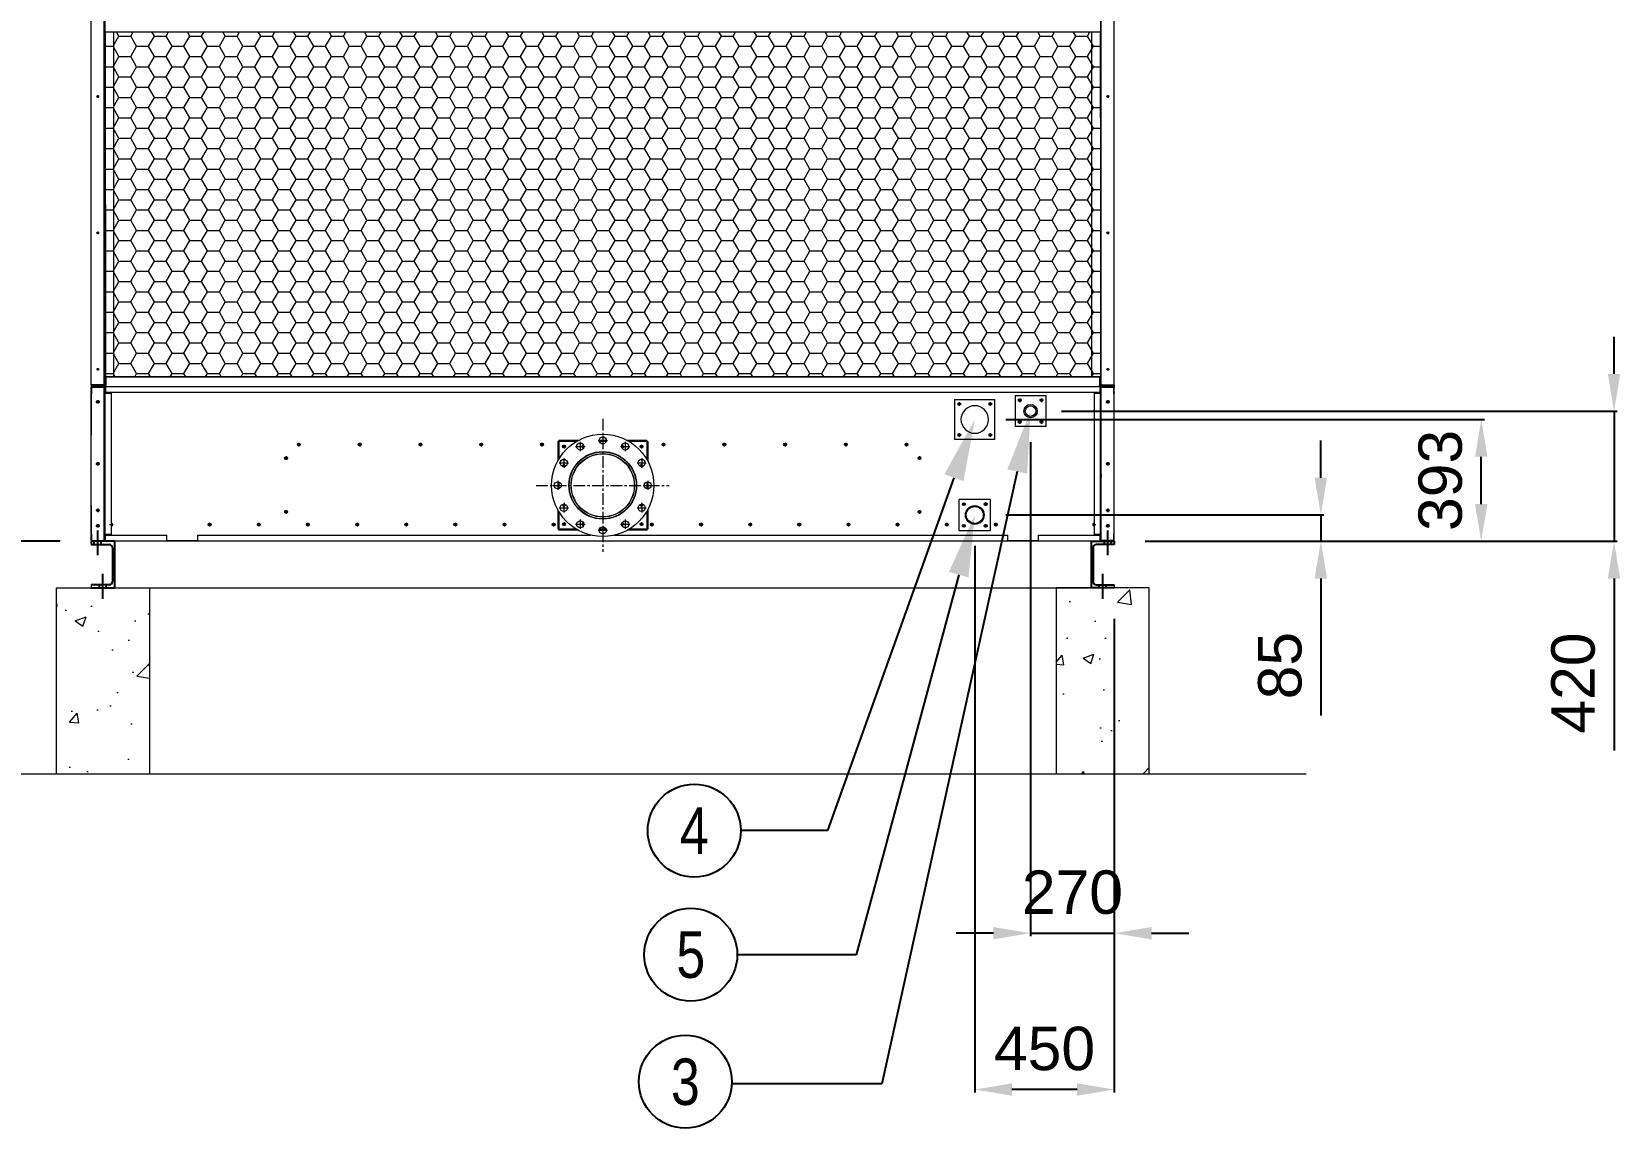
# Model space of a CAD drawing. Header units: millimetres. Extents: x 18793 to 48201, y 11745 to 32540.
# Drawn here: x 21588 to 26712, y 17434 to 20972 of the extents above; entities that cross this region are included whole.
import ezdxf
from ezdxf import colors
from ezdxf.entities.mleader import LeaderData, LeaderLine
from ezdxf.enums import TextEntityAlignment as Align
from ezdxf.math import Vec2, Vec3

# ---------------------------------------------------------------- set-up
doc = ezdxf.new("R2010")
doc.units = ezdxf.units.MM
doc.linetypes.add('CENTER', pattern=[2, 1.25, -0.25, 0.25, -0.25])
doc.linetypes.add('CENTERX2', pattern=[4, 2.5, -0.5, 0.5, -0.5])
for name, color, linetype in [('center', 1, 'CENTER'), ('냉각탑_dim', 1, 'Continuous'), ('냉각탑_text', 3, 'Continuous'), ('냉각탑_기초', 23, 'Continuous')]:
    doc.layers.add(name, color=color, linetype=linetype)
doc.styles.get("Standard").update_dxf_attribs({"font": 'arial.ttf'})
doc.dimstyles.new('1.40', dxfattribs={"dimscale": 20, "dimtxt": 1.5, "dimasz": 1, "dimexe": 0.5, "dimexo": 0.5, "dimgap": 0.5, "dimtad": 1, "dimdec": 0, "dimzin": 0, "dimdsep": 46, "dimtxsty": 'Standard', "dimcen": 0, "dimclrd": 2, "dimclre": 2, "dimclrt": 3, "dimadec": 0, "dimazin": 0, "dimtfac": 1, "dimtdec": 0, "dimtmove": 0, "dimatfit": 0, "dimfxl": 1, "dimtolj": 1, "dimtzin": 0, "dimlwd": -1, "dimlwe": -1, "dimarcsym": 0})

# ---------------------------------------------------------------- blocks, each defined once
blk = doc.blocks.new('*D134')
at = {"color": 2, "transparency": 16777216}
for p, q in [((21680, 22527.8), (20890.9, 22527.8)), ((20900.9, 22407.8), (20900.9, 19447.8)), ((21680, 19327.8), (20890.9, 19327.8))]:
    blk.add_line(p, q, dxfattribs=at)
for points in [[(20880.9, 22407.8), (20920.9, 22407.8), (20900.9, 22527.8)], [(20880.9, 19447.8), (20920.9, 19447.8), (20900.9, 19327.8)]]:
    blk.add_solid(points, dxfattribs=at)
at = {"layer": 'Defpoints', "color": 0, "transparency": 16777216}
for p in [(21780, 22527.8), (20900.9, 19327.8), (21780, 19327.8)]:
    blk.add_point(p, dxfattribs=at)
at = {"color": 3, "lineweight": 5, "transparency": 16777216, "insert": (20769.4, 20927.8), "char_height": 140, "attachment_point": 5, "rotation": 90}
blk.add_mtext('\\A1;3200', dxfattribs=at)
blk = doc.blocks.new('*D126')
at = {"color": 2, "transparency": 16777216}
for p, q in [((24809.9, 19647.8), (24809.9, 18053.6)), ((25080, 19077.8), (25080, 18053.6)), ((24689.9, 18063.6), (24569.9, 18063.6)), ((24809.9, 18063.6), (25080, 18063.6)), ((25200, 18063.6), (25320, 18063.6))]:
    blk.add_line(p, q, dxfattribs=at)
for points in [[(24689.9, 18083.6), (24689.9, 18043.6), (24809.9, 18063.6)], [(25200, 18083.6), (25200, 18043.6), (25080, 18063.6)]]:
    blk.add_solid(points, dxfattribs=at)
at = {"layer": 'Defpoints', "color": 0, "transparency": 16777216}
for p in [(24809.9, 19747.8), (25080, 19177.8), (25080, 18063.6)]:
    blk.add_point(p, dxfattribs=at)
at = {"color": 3, "lineweight": 5, "transparency": 16777216, "insert": (24945, 18195.1), "char_height": 140, "attachment_point": 5}
blk.add_mtext('\\A1;270', dxfattribs=at)
blk = doc.blocks.new('*D135')
at = {"color": 2, "transparency": 16777216}
for p, q in [((25746.1, 19532.8), (25746.1, 19652.8)), ((24730, 19412.8), (25756.1, 19412.8)), ((25746.1, 19412.8), (25746.1, 19327.8)), ((25180, 19327.8), (25756.1, 19327.8)), ((25746.1, 19207.8), (25746.1, 18766))]:
    blk.add_line(p, q, dxfattribs=at)
for points in [[(25726.1, 19532.8), (25766.1, 19532.8), (25746.1, 19412.8)], [(25726.1, 19207.8), (25766.1, 19207.8), (25746.1, 19327.8)]]:
    blk.add_solid(points, dxfattribs=at)
at = {"layer": 'Defpoints', "color": 0, "transparency": 16777216}
for p in [(24630, 19412.8), (25080, 19327.8), (25746.1, 19327.8)]:
    blk.add_point(p, dxfattribs=at)
at = {"color": 3, "lineweight": 5, "transparency": 16777216, "insert": (25614.7, 18926.9), "char_height": 140, "attachment_point": 5, "rotation": 90}
blk.add_mtext('\\A1;85', dxfattribs=at)
blk = doc.blocks.new('*D127')
at = {"color": 2, "transparency": 16777216}
for p, q in [((24730, 19720.8), (26273.6, 19720.8)), ((26263.6, 19447.8), (26263.6, 19600.8)), ((25180, 19327.8), (26273.6, 19327.8))]:
    blk.add_line(p, q, dxfattribs=at)
for points in [[(26243.6, 19600.8), (26283.6, 19600.8), (26263.6, 19720.8)], [(26243.6, 19447.8), (26283.6, 19447.8), (26263.6, 19327.8)]]:
    blk.add_solid(points, dxfattribs=at)
at = {"layer": 'Defpoints', "color": 0, "transparency": 16777216}
for p in [(24630, 19720.8), (26263.6, 19720.8), (25080, 19327.8)]:
    blk.add_point(p, dxfattribs=at)
at = {"color": 3, "lineweight": 5, "transparency": 16777216, "insert": (26132.1, 19524.3), "char_height": 140, "attachment_point": 5, "rotation": 90}
blk.add_mtext('\\A1;393', dxfattribs=at)
blk = doc.blocks.new('*D136')
at = {"color": 2, "transparency": 16777216}
for p, q in [((26691.9, 19867.8), (26691.9, 19987.8)), ((24909.9, 19747.8), (26701.9, 19747.8)), ((26691.9, 19747.8), (26691.9, 19327.8)), ((25180, 19327.8), (26701.9, 19327.8)), ((26691.9, 19207.8), (26691.9, 18653.3))]:
    blk.add_line(p, q, dxfattribs=at)
for points in [[(26671.9, 19867.8), (26711.9, 19867.8), (26691.9, 19747.8)], [(26671.9, 19207.8), (26711.9, 19207.8), (26691.9, 19327.8)]]:
    blk.add_solid(points, dxfattribs=at)
at = {"layer": 'Defpoints', "color": 0, "transparency": 16777216}
for p in [(24809.9, 19747.8), (25080, 19327.8), (26691.9, 19327.8)]:
    blk.add_point(p, dxfattribs=at)
at = {"color": 3, "lineweight": 5, "transparency": 16777216, "insert": (26560.4, 18870.6), "char_height": 140, "attachment_point": 5, "rotation": 90}
blk.add_mtext('\\A1;420', dxfattribs=at)
blk = doc.blocks.new('*D137')
at = {"color": 2, "transparency": 16777216}
for p, q in [((24630, 19312.8), (24630, 17549.3)), ((25080, 19077.8), (25080, 17549.3)), ((24960, 17559.3), (24750, 17559.3))]:
    blk.add_line(p, q, dxfattribs=at)
for points in [[(24750, 17579.3), (24750, 17539.3), (24630, 17559.3)], [(24960, 17579.3), (24960, 17539.3), (25080, 17559.3)]]:
    blk.add_solid(points, dxfattribs=at)
at = {"layer": 'Defpoints', "color": 0, "transparency": 16777216}
for p in [(24630, 19412.8), (25080, 19177.8), (24630, 17559.3)]:
    blk.add_point(p, dxfattribs=at)
at = {"color": 3, "lineweight": 5, "transparency": 16777216, "insert": (24855, 17690.8), "char_height": 140, "attachment_point": 5}
blk.add_mtext('\\A1;450', dxfattribs=at)
blk = doc.blocks.new('3')
at = {"lineweight": 20}
h = blk.add_hatch(dxfattribs=at)
h.set_pattern_fill('HONEY', scale=12)
h.set_pattern_definition([(0, (-360292.654, -66579.468), (57.15, 32.9955677), [38.1, -76.2]), (120, (-360292.654, -66579.468), (-57.15, 32.995568), [38.1, -76.2]), (60, (-360292.654, -66579.468), (1e-07, 65.9911357), [-76.2, 38.1])])
h.paths.add_polyline_path([(25036.4, 19858), (25034.5, 20971.6), (21825.6, 20971.6), (21827.5, 19858)])
at = {"color": 7, "lineweight": 20, "ltscale": 0.280701}
for p, q in [((21823.6, 22157.2), (21823.6, 19707.8)), ((25036.4, 19590.5), (25036.4, 22157.2)), ((25038, 19590.3), (25038, 22157.3)), ((21780, 19832.3), (21780, 22133.3)), ((21822, 19832.6), (21822, 22133)), ((25080, 19832.3), (25080, 22133.3)), ((21852, 20971.6), (21852, 19858)), ((25008, 19858), (25008, 20971.6)), ((21797.1, 20762.8), (21804.9, 20762.8)), ((21801, 20766.7), (21801, 20758.9)), ((25055.1, 20762.8), (25062.9, 20762.8)), ((25059, 20766.7), (25059, 20758.9)), ((21797.1, 20322.8), (21804.9, 20322.8)), ((21801, 20326.7), (21801, 20318.9)), ((25055.1, 20322.8), (25062.9, 20322.8)), ((25059, 20326.7), (25059, 20318.9)), ((21780, 20001.6), (21780, 20001.6)), ((21780, 19995.3), (21780, 19995.3)), ((21797.1, 19882.8), (21804.9, 19882.8)), ((21801, 19886.7), (21801, 19878.9)), ((25055.1, 19882.8), (25062.9, 19882.8)), ((25059, 19886.7), (25059, 19878.9)), ((21782.8, 19832.3), (21780, 19832.3)), ((21780, 19832.3), (21780, 19824.4)), ((21820.4, 19831.4), (21781.6, 19831.4)), ((21781.6, 19829.8), (21781.6, 19831.4)), ((21820.4, 19829.8), (21781.6, 19829.8)), ((21819.2, 19832.3), (21782.8, 19832.3)), ((21819.2, 19832.6), (21822, 19832.6)), ((21819.2, 19832.6), (21819.2, 19831.4)), ((21820.4, 19829.8), (21820.4, 19831.4)), ((21822, 19832.6), (21822, 19824.5)), ((21824, 19831.3), (21824, 19857.8)), ((21824, 19857.8), (21826, 19857.8)), ((21826, 19831.3), (21826, 19857.8)), ((21827.5, 19858), (21827.5, 19831.6)), ((21827.5, 19858), (25032.5, 19858)), ((21827.5, 19827.8), (21827.5, 19831.6)), ((25032.5, 19858), (25032.5, 19831.6)), ((25032.5, 19827.8), (25032.5, 19831.6)), ((25034, 19857.8), (25034, 19831.3)), ((25036, 19857.8), (25034, 19857.8)), ((25036, 19857.8), (25036, 19831.3)), ((25040.8, 19832.6), (25038, 19832.6)), ((25039, 19826.8), (25039, 19830.5)), ((25039.6, 19831.4), (25078.4, 19831.4)), ((25039.6, 19829.8), (25039.6, 19831.4)), ((25039.6, 19829.8), (25078.4, 19829.8)), ((25040.8, 19832.6), (25040.8, 19831.4)), ((25040.8, 19832.3), (25077.2, 19832.3)), ((25077.2, 19832.3), (25080, 19832.3)), ((25078.4, 19829.8), (25078.4, 19831.4)), ((25080, 19832.3), (25080, 19824.5)), ((21780, 19807.8), (21780, 19824.4)), ((21780, 19807.8), (21782, 19807.8)), ((21780, 19807.8), (21780, 19800.9)), ((21780, 19349.8), (21780, 19805.8)), ((21780, 19805.8), (21783.4, 19805.8)), ((21780, 19800.9), (21780, 19720.8)), ((21818.6, 19824.9), (21782, 19824.9)), ((21782, 19805.8), (21782, 19824.9)), ((21782.1, 19824.9), (21818.6, 19824.9)), ((21783.4, 19827.8), (21818.6, 19827.8)), ((21821, 19825.8), (21783.4, 19825.8)), ((21795.2, 19777.8), (21806.9, 19777.8)), ((21801, 19783.7), (21801, 19772)), ((21818.6, 19824.9), (21818.6, 19825.8)), ((21821.3, 19826.5), (21820.5, 19825.8)), ((21822, 19331.2), (21822, 19824.4)), ((21824, 19805.8), (21824, 19825.8)), ((21824, 19825.8), (21826, 19825.8)), ((21824, 19805.8), (21827.4, 19805.8)), ((21824, 19805.8), (21824, 19349.8)), ((21826, 19827.8), (25034, 19827.8)), ((21826, 19827.8), (21826, 19805.8)), ((25034, 19807.8), (21826, 19807.8)), ((21827.4, 19805.8), (21844, 19805.8)), ((21844, 19805.8), (21844, 19349.8)), ((24565, 19785.8), (24695, 19785.8)), ((24565, 19785.8), (24565, 19655.8)), ((24695, 19655.8), (24695, 19785.8)), ((24759.9, 19797.8), (24859.9, 19797.8)), ((24759.9, 19797.8), (24759.9, 19697.8)), ((24780.7, 19782.8), (24769, 19782.8)), ((24774.9, 19788.7), (24774.9, 19777)), ((24850.7, 19782.8), (24839, 19782.8)), ((24844.9, 19788.7), (24844.9, 19777)), ((24859.9, 19697.8), (24859.9, 19797.8)), ((25016, 19349.8), (25016, 19805.8)), ((25016, 19805.8), (25032.6, 19805.8)), ((25032.6, 19805.8), (25036, 19805.8)), ((25034, 19807.8), (25034, 19827.8)), ((25034, 19825.8), (25036, 19825.8)), ((25034, 19805.8), (25034, 19807.8)), ((25036, 19825.8), (25036, 19805.8)), ((25036, 19349.8), (25036, 19805.8)), ((25038, 19331.2), (25038, 19824.4)), ((25038.7, 19826.5), (25039.6, 19825.8)), ((25039, 19825.8), (25041.4, 19825.8)), ((25076.6, 19827.8), (25041.4, 19827.8)), ((25041.4, 19825.8), (25076.6, 19825.8)), ((25041.4, 19824.9), (25041.4, 19825.8)), ((25041.4, 19824.9), (25078, 19824.9)), ((25077.9, 19824.9), (25041.4, 19824.9)), ((25053.2, 19777.8), (25064.9, 19777.8)), ((25059, 19783.7), (25059, 19772)), ((25076.6, 19805.8), (25080, 19805.8)), ((25078, 19805.8), (25078, 19824.9)), ((25080, 19807.8), (25078, 19807.8)), ((25080, 19807.8), (25080, 19824.4)), ((25080, 19807.8), (25080, 19805.8)), ((25080, 19349.8), (25080, 19805.8)), ((24585.9, 19770.8), (24574.2, 19770.8)), ((24580, 19776.7), (24580, 19765)), ((24685.9, 19770.8), (24674.2, 19770.8)), ((24680, 19776.7), (24680, 19765)), ((24792.9, 19747.9), (24792.9, 19747.8)), ((24792.9, 19747.8), (24792.9, 19747.8)), ((21780, 19720.8), (21780, 19700.9)), ((21780, 19700.9), (21780, 19671.8)), ((21822, 19707.8), (21824, 19707.8)), ((24580, 19676.7), (24580, 19665)), ((24680, 19676.7), (24680, 19665)), ((24859.9, 19697.8), (24759.9, 19697.8)), ((24780.7, 19712.8), (24769, 19712.8)), ((24774.9, 19718.7), (24774.9, 19707)), ((24859.9, 19697.8), (24830.9, 19697.8)), ((24850.7, 19712.8), (24839, 19712.8)), ((24844.9, 19718.7), (24844.9, 19707)), ((22444.2, 19639.8), (22455.9, 19639.8)), ((22450, 19645.7), (22450, 19634)), ((22640.2, 19639.8), (22651.9, 19639.8)), ((22646, 19645.7), (22646, 19634)), ((22836.2, 19639.8), (22847.9, 19639.8)), ((22842, 19645.7), (22842, 19634)), ((23032.2, 19639.8), (23043.9, 19639.8)), ((23038, 19645.7), (23038, 19634)), ((23228.2, 19639.8), (23239.9, 19639.8)), ((23234, 19645.7), (23234, 19634)), ((23285, 19650.1), (23285, 19587)), ((23345.7, 19650.1), (23285, 19650.1)), ((23288.2, 19653.3), (23288.2, 19650.1)), ((23351.3, 19653.3), (23288.2, 19653.3)), ((23288.2, 19650.1), (23288.2, 19592.7)), ((23299.2, 19633.3), (23310.9, 19633.3)), ((23305, 19639.2), (23305, 19627.5)), ((23342.6, 19633.9), (23372.5, 19633.9)), ((23357.5, 19648.8), (23357.5, 19618.9)), ((23361.7, 19633.3), (23373.4, 19633.3)), ((23367.5, 19639.2), (23367.5, 19627.5)), ((23415.1, 19653.3), (23445, 19653.3)), ((23441.5, 19653.3), (23418.5, 19653.3)), ((23441.1, 19650.1), (23419, 19650.1)), ((23430, 19668.3), (23430, 19638.4)), ((23486.7, 19633.3), (23498.4, 19633.3)), ((23487.6, 19633.9), (23517.5, 19633.9)), ((23492.5, 19639.2), (23492.5, 19627.5)), ((23502.5, 19648.8), (23502.5, 19618.9)), ((23571.8, 19653.3), (23508.8, 19653.3)), ((23575, 19650.1), (23514.4, 19650.1)), ((23549.2, 19633.3), (23560.9, 19633.3)), ((23555, 19639.2), (23555, 19627.5)), ((23571.8, 19650.1), (23571.8, 19653.3)), ((23571.8, 19650.1), (23571.8, 19592.7)), ((23575, 19650.1), (23575, 19587)), ((23620.2, 19639.8), (23631.9, 19639.8)), ((23626, 19645.7), (23626, 19634)), ((23816.2, 19639.8), (23827.9, 19639.8)), ((23822, 19645.7), (23822, 19634)), ((24012.2, 19639.8), (24023.9, 19639.8)), ((24018, 19645.7), (24018, 19634)), ((24208.2, 19639.8), (24219.9, 19639.8)), ((24214, 19645.7), (24214, 19634)), ((24404.2, 19639.8), (24415.9, 19639.8)), ((24410, 19645.7), (24410, 19634)), ((24695, 19655.8), (24565, 19655.8)), ((24585.9, 19670.8), (24574.2, 19670.8)), ((24685.9, 19670.8), (24674.2, 19670.8)), ((24695, 19655.8), (24677.6, 19655.8)), ((21795.2, 19577.8), (21806.9, 19577.8)), ((21801, 19583.7), (21801, 19572)), ((22402.6, 19596.4), (22414.3, 19596.4)), ((22408.4, 19602.3), (22408.4, 19590.6)), ((23289.5, 19580.8), (23319.4, 19580.8)), ((23304.4, 19595.8), (23304.4, 19565.9)), ((23305, 19576.7), (23305, 19565)), ((23540.6, 19580.8), (23570.5, 19580.8)), ((23555, 19576.7), (23555, 19565)), ((23555.6, 19595.8), (23555.6, 19565.9)), ((24445.8, 19596.4), (24457.5, 19596.4)), ((24451.6, 19602.3), (24451.6, 19590.6)), ((25036, 19590.4), (25036.2, 19590.8)), ((25036, 19581.3), (25036.2, 19580.8)), ((25036.2, 19580.8), (25036.2, 19590.8)), ((25037, 19589.3), (25036.2, 19590.8)), ((25037, 19582.3), (25036.2, 19580.8)), ((25037, 19589.3), (25037.7, 19590.8)), ((25037.1, 19589.4), (25037, 19589.4)), ((25037, 19589.3), (25037, 19582.3)), ((25037, 19582.3), (25037.7, 19580.8)), ((25037.7, 19580.8), (25037.7, 19590.8)), ((25038, 19590.3), (25037.7, 19590.8)), ((25038, 19581.3), (25037.7, 19580.8)), ((25053.2, 19577.8), (25064.9, 19577.8)), ((25059, 19583.7), (25059, 19572)), ((23285, 19523.3), (23285, 19493.4)), ((23299.2, 19570.8), (23310.9, 19570.8)), ((23549.2, 19570.8), (23560.9, 19570.8)), ((23575, 19523.3), (23575, 19493.4)), ((25036, 19544.4), (25036.2, 19544.8)), ((25036, 19535.3), (25036.2, 19534.8)), ((25036.2, 19544.8), (25036.2, 19534.8)), ((25037, 19543.3), (25036.2, 19544.8)), ((25037, 19536.3), (25036.2, 19534.8)), ((25037, 19543.3), (25037.7, 19544.8)), ((25037, 19536.3), (25037, 19543.3)), ((25037, 19536.3), (25037.7, 19534.8)), ((25037.7, 19544.8), (25037.7, 19534.8)), ((25038, 19544.3), (25037.7, 19544.8)), ((25038, 19535.3), (25037.7, 19534.8)), ((23270.1, 19508.3), (23300, 19508.3)), ((23288.2, 19519.4), (23288.2, 19497.3)), ((23560.1, 19508.3), (23590, 19508.3)), ((23571.8, 19519.4), (23571.8, 19497.3)), ((25038, 19477.8), (25036, 19477.8)), ((25036, 19474.6), (25038, 19474.6)), ((25036, 19473.7), (25038, 19473.7)), ((25038, 19473.7), (25036, 19473.7)), ((21780, 19443.8), (21780, 19412.8)), ((21795.2, 19427.8), (21806.9, 19427.8)), ((21804.6, 19425.1), (21799.5, 19432)), ((21801, 19433.7), (21801, 19422)), ((22402.6, 19422.8), (22414.3, 19422.8)), ((22408.4, 19428.7), (22408.4, 19417)), ((23285, 19429.6), (23285, 19366.5)), ((23288.2, 19423.9), (23288.2, 19366.5)), ((23289.5, 19435.8), (23319.4, 19435.8)), ((23299.2, 19445.8), (23310.9, 19445.8)), ((23304.4, 19450.8), (23304.4, 19420.9)), ((23305, 19451.7), (23305, 19440)), ((23540.6, 19435.8), (23570.5, 19435.8)), ((23549.2, 19445.8), (23560.9, 19445.8)), ((23555, 19451.7), (23555, 19440)), ((23555.6, 19450.8), (23555.6, 19420.9)), ((23571.8, 19423.9), (23571.8, 19366.5)), ((23575, 19429.6), (23575, 19366.5)), ((24445.8, 19422.8), (24457.5, 19422.8)), ((24451.6, 19428.7), (24451.6, 19417)), ((24680, 19462.8), (24580, 19462.8)), ((24580, 19362.8), (24580, 19462.8)), ((24598.9, 19447.8), (24591.1, 19447.8)), ((24595, 19451.7), (24595, 19443.9)), ((24670.9, 19447.8), (24659.2, 19447.8)), ((24665, 19453.7), (24665, 19442)), ((24680, 19462.8), (24680, 19362.8)), ((25053.2, 19427.8), (25064.9, 19427.8)), ((25059, 19433.7), (25059, 19422)), ((21780, 19412.8), (21780, 19392.9)), ((21780, 19392.9), (21780, 19362.8)), ((21795.2, 19377.8), (21806.9, 19377.8)), ((21801, 19383.7), (21801, 19372)), ((21822, 19407.8), (21824, 19407.8)), ((21839.2, 19381.8), (21850.9, 19381.8)), ((21845, 19387.7), (21845, 19376)), ((22156.2, 19381.8), (22167.9, 19381.8)), ((22162, 19387.7), (22162, 19376)), ((22314.7, 19381.8), (22326.4, 19381.8)), ((22320.5, 19387.7), (22320.5, 19376)), ((22473.2, 19381.8), (22484.9, 19381.8)), ((22479, 19387.7), (22479, 19376)), ((22631.7, 19381.8), (22643.4, 19381.8)), ((22637.5, 19387.7), (22637.5, 19376)), ((22790.2, 19381.8), (22801.9, 19381.8)), ((22796, 19387.7), (22796, 19376)), ((22948.7, 19381.8), (22960.4, 19381.8)), ((22954.5, 19387.7), (22954.5, 19376)), ((23107.2, 19381.8), (23118.9, 19381.8)), ((23113, 19387.7), (23113, 19376)), ((23265.7, 19381.8), (23277.4, 19381.8)), ((23271.5, 19387.7), (23271.5, 19376)), ((23299.2, 19383.3), (23310.9, 19383.3)), ((23305, 19389.2), (23305, 19377.5)), ((23342.6, 19382.7), (23372.5, 19382.7)), ((23357.5, 19397.7), (23357.5, 19367.8)), ((23361.7, 19383.3), (23373.4, 19383.3)), ((23367.5, 19389.2), (23367.5, 19377.5)), ((23430, 19378.3), (23430, 19348.4)), ((23486.7, 19383.3), (23498.4, 19383.3)), ((23487.6, 19382.7), (23517.5, 19382.7)), ((23492.5, 19389.2), (23492.5, 19377.5)), ((23502.5, 19397.7), (23502.5, 19367.8)), ((23549.2, 19383.3), (23560.9, 19383.3)), ((23555, 19389.2), (23555, 19377.5)), ((23582.7, 19381.8), (23594.4, 19381.8)), ((23588.5, 19387.7), (23588.5, 19376)), ((23741.2, 19381.8), (23752.9, 19381.8)), ((23747, 19387.7), (23747, 19376)), ((23899.7, 19381.8), (23911.4, 19381.8)), ((23905.5, 19387.7), (23905.5, 19376)), ((24058.2, 19381.8), (24069.9, 19381.8)), ((24064, 19387.7), (24064, 19376)), ((24216.7, 19381.8), (24228.4, 19381.8)), ((24222.5, 19387.7), (24222.5, 19376)), ((24375.2, 19381.8), (24386.9, 19381.8)), ((24381, 19387.7), (24381, 19376)), ((24533.7, 19381.8), (24545.4, 19381.8)), ((24539.5, 19387.7), (24539.5, 19376)), ((24598.9, 19377.8), (24591.1, 19377.8)), ((24595, 19381.7), (24595, 19373.9)), ((24670.9, 19377.8), (24659.2, 19377.8)), ((24665, 19383.7), (24665, 19372)), ((24692.2, 19381.8), (24703.9, 19381.8)), ((24698, 19387.7), (24698, 19376)), ((25009.2, 19381.8), (25020.9, 19381.8)), ((25015, 19387.7), (25015, 19376)), ((25053.2, 19377.8), (25064.9, 19377.8)), ((25059, 19383.7), (25059, 19372)), ((21780, 19362.8), (21780, 19349.8)), ((21780, 19349.8), (21783.4, 19349.8)), ((21780, 19347.8), (21782, 19347.8)), ((21780, 19331.2), (21780, 19347.8)), ((21782, 19349.8), (21783.4, 19349.8)), ((21782, 19330.7), (21782, 19349.8)), ((21782, 19330.7), (21818.6, 19330.7)), ((21821, 19329.8), (21783.4, 19329.8)), ((21783.4, 19327.8), (21818.6, 19327.8)), ((21818.6, 19330.7), (21818.6, 19329.8)), ((21818.6, 19327.8), (21826, 19327.8)), ((21821.3, 19329.2), (21820.5, 19329.8)), ((21822, 19331.9), (21824, 19331.9)), ((21824, 19331), (21822, 19331)), ((21824, 19329.8), (21824, 19349.8)), ((21844, 19349.8), (21824, 19349.8)), ((21824, 19329.5), (21824, 19329.8)), ((21826, 19329.8), (21824, 19329.8)), ((21824, 19329.5), (21826, 19329.5)), ((21826, 19327.8), (21826, 19349.8)), ((21826, 19347.8), (22024, 19347.8)), ((22024, 19327.8), (21826, 19327.8)), ((22024, 19327.8), (22024, 19347.8)), ((22124, 19329.8), (22024, 19329.8)), ((22124, 19327.8), (22024, 19327.8)), ((22124, 19327.8), (22124, 19347.8)), ((22124, 19347.8), (23391.7, 19347.8)), ((25034, 19327.8), (22124, 19327.8)), ((23288.2, 19366.5), (23285, 19366.5)), ((23288.2, 19363.3), (23288.2, 19366.5)), ((23345.7, 19366.5), (23288.2, 19366.5)), ((23351.3, 19363.3), (23288.2, 19363.3)), ((23415.1, 19363.3), (23445, 19363.3)), ((23441.1, 19366.5), (23419, 19366.5)), ((23468.3, 19347.8), (24736, 19347.8)), ((23571.8, 19363.3), (23508.8, 19363.3)), ((23571.8, 19366.5), (23514.4, 19366.5)), ((23571.8, 19366.5), (23571.8, 19363.3)), ((23575, 19366.5), (23571.8, 19366.5)), ((24580, 19362.8), (24680, 19362.8)), ((24736, 19347.8), (24736, 19331.2)), ((24736, 19327.8), (24736, 19331.2)), ((24836, 19329.8), (24736, 19329.8)), ((24836, 19327.8), (24836, 19347.8)), ((24836, 19347.8), (25034, 19347.8)), ((25036, 19349.8), (25016, 19349.8)), ((25034, 19327.8), (25034, 19349.8)), ((25036, 19329.8), (25034, 19329.8)), ((25034, 19329.5), (25036, 19329.5)), ((25034, 19329.5), (25036, 19329.5)), ((25041.4, 19327.8), (25034, 19327.8)), ((25036, 19349.8), (25036, 19329.8)), ((25038, 19331.9), (25036, 19331.9)), ((25036, 19331), (25038, 19331)), ((25036, 19331), (25038, 19331)), ((25036, 19329.5), (25036, 19329.8)), ((25038, 19331.2), (25038, 19331.2)), ((25038.7, 19329.2), (25039.6, 19329.8)), ((25039, 19329.8), (25076.6, 19329.8)), ((25078, 19330.7), (25041.4, 19330.7)), ((25078, 19330.7), (25041.4, 19330.7)), ((25041.4, 19330.7), (25041.4, 19329.8)), ((25041.4, 19329.8), (25076.6, 19329.8)), ((25076.6, 19327.8), (25041.4, 19327.8)), ((25076.6, 19327.8), (25041.4, 19327.8)), ((25080, 19349.8), (25076.6, 19349.8)), ((25078, 19330.7), (25078, 19349.8)), ((25080, 19347.8), (25078, 19347.8)), ((25080, 19331.2), (25080, 19347.8))]:
    blk.add_line(p, q, dxfattribs=at)
at = {"color": 7, "lineweight": 25, "ltscale": 0.008333}
for p, q in [((21780, 19327.8), (21780, 19317.8)), ((25080, 19327.8), (25080, 19317.8))]:
    blk.add_line(p, q, dxfattribs=at)
at = {"color": 7, "lineweight": 25, "ltscale": 0.125}
for p, q in [((21855, 19327.8), (21780, 19327.8)), ((25005, 19327.8), (25080, 19327.8)), ((21780, 19177.8), (21855, 19177.8)), ((25080, 19177.8), (25005, 19177.8))]:
    blk.add_line(p, q, dxfattribs=at)
at = {"color": 7, "lineweight": 25, "ltscale": 0.05125}
for p, q in [((21780, 19317.8), (21838.5, 19317.8)), ((25080, 19317.8), (25021.5, 19317.8)), ((21838.5, 19187.8), (21780, 19187.8)), ((25021.5, 19187.8), (25080, 19187.8))]:
    blk.add_line(p, q, dxfattribs=at)
for p, q in [((21790, 19317.8), (21790, 19327.8)), ((21812, 19317.8), (21812, 19327.8)), ((25048, 19317.8), (25048, 19327.8)), ((25070, 19317.8), (25070, 19327.8)), ((21806.5, 19177.8), (21806.5, 19187.8)), ((21828.5, 19177.8), (21828.5, 19187.8)), ((25031.5, 19177.8), (25031.5, 19187.8)), ((25053.5, 19177.8), (25053.5, 19187.8))]:
    blk.add_line(p, q)
at = {"color": 1, "linetype": 'CENTERX2', "ltscale": 50}
for p, q in [((21801, 19282.8), (21801, 19362.8)), ((25059, 19282.8), (25059, 19362.8)), ((21817.5, 19142.8), (21817.5, 19222.8)), ((25042.5, 19142.8), (25042.5, 19222.8))]:
    blk.add_line(p, q, dxfattribs=at)
at = {"ltscale": 25}
for p, q in [((21855, 19327.8), (21855, 19177.8)), ((25005, 19327.8), (25005, 19177.8))]:
    blk.add_line(p, q, dxfattribs=at)
at = {"color": 7, "lineweight": 25, "ltscale": 0.091667}
for p, q in [((21848.5, 19307.8), (21848.5, 19197.8)), ((25011.5, 19307.8), (25011.5, 19197.8))]:
    blk.add_line(p, q, dxfattribs=at)
at = {"color": 7, "lineweight": 15, "ltscale": 0.0625}
for p, q in [((21780, 19187.8), (21780, 19177.8)), ((25080, 19187.8), (25080, 19177.8))]:
    blk.add_line(p, q, dxfattribs=at)
at = {"lineweight": 5}
blk.add_line((21855, 19177.8), (25005, 19177.8), dxfattribs=at)
at = {"color": 0, "lineweight": 20}
blk.add_lwpolyline([(21825.6, 20971.6), (25034.5, 20971.6), (25036.4, 19858), (21827.5, 19858)], close=True, dxfattribs=at)
at = {"color": 7, "lineweight": 20, "ltscale": 0.280701}
for centre, radius in [((21801, 20762.8), 3), ((25059, 20762.8), 3), ((21801, 20322.8), 3), ((25059, 20322.8), 3), ((21801, 19882.8), 3), ((25059, 19882.8), 3), ((21801, 19777.8), 4.5), ((21801, 19777.8), 3), ((24774.9, 19782.8), 4.5), ((24774.9, 19782.8), 3), ((24844.9, 19782.8), 4.5), ((24844.9, 19782.8), 3), ((25059, 19777.8), 4.5), ((25059, 19777.8), 3), ((24580, 19770.8), 4.5), ((24580, 19770.8), 3), ((24680, 19770.8), 4.5), ((24680, 19770.8), 3), ((24809.9, 19747.8), 21.5), ((24809.9, 19747.8), 17), ((24580, 19670.8), 4.5), ((24680, 19670.8), 4.5), ((24774.9, 19712.8), 4.5), ((24774.9, 19712.8), 3), ((24844.9, 19712.8), 4.5), ((24844.9, 19712.8), 3), ((22450, 19639.8), 4.5), ((22450, 19639.8), 3), ((22646, 19639.8), 4.5), ((22646, 19639.8), 3), ((22842, 19639.8), 4.5), ((22842, 19639.8), 3), ((23038, 19639.8), 4.5), ((23038, 19639.8), 3), ((23234, 19639.8), 4.5), ((23234, 19639.8), 3), ((23430, 19508.3), 165), ((23305, 19633.3), 4.5), ((23305, 19633.3), 3), ((23357.5, 19633.9), 11.5), ((23430, 19653.3), 11.5), ((23502.5, 19633.9), 11.5), ((23555, 19633.3), 4.5), ((23555, 19633.3), 3), ((23626, 19639.8), 4.5), ((23626, 19639.8), 3), ((23822, 19639.8), 4.5), ((23822, 19639.8), 3), ((24018, 19639.8), 4.5), ((24018, 19639.8), 3), ((24214, 19639.8), 4.5), ((24214, 19639.8), 3), ((24410, 19639.8), 4.5), ((24410, 19639.8), 3), ((24580, 19670.8), 3), ((24680, 19670.8), 3), ((21801, 19577.8), 4.5), ((22408.4, 19596.4), 4.5), ((22408.4, 19596.4), 3), ((23304.4, 19580.8), 11.5), ((23430, 19508.3), 109), ((23430, 19508.3), 108.2), ((23430, 19508.3), 102.3), ((23430, 19508.3), 101.8), ((23555.6, 19580.8), 11.5), ((24451.6, 19596.4), 4.5), ((24451.6, 19596.4), 3), ((25059, 19577.8), 4.5), ((25059, 19577.8), 3), ((23285, 19508.3), 11.5), ((23575, 19508.3), 11.5), ((21801, 19427.8), 4.5), ((22408.4, 19422.8), 4.5), ((22408.4, 19422.8), 3), ((23304.4, 19435.8), 11.5), ((23555.6, 19435.8), 11.5), ((24451.6, 19422.8), 4.5), ((24451.6, 19422.8), 3), ((24595, 19447.8), 4.5), ((24595, 19447.8), 3), ((24630, 19412.8), 30.2), ((24630, 19412.8), 27.3), ((24665, 19447.8), 4.5), ((24665, 19447.8), 3), ((25059, 19427.8), 4.5), ((25059, 19427.8), 3), ((21801, 19377.8), 4.5), ((21801, 19377.8), 3), ((22162, 19381.8), 4.5), ((22162, 19381.8), 3), ((22320.5, 19381.8), 4.5), ((22320.5, 19381.8), 3), ((22479, 19381.8), 4.5), ((22479, 19381.8), 3), ((22637.5, 19381.8), 4.5), ((22637.5, 19381.8), 3), ((22796, 19381.8), 4.5), ((22796, 19381.8), 3), ((22954.5, 19381.8), 4.5), ((22954.5, 19381.8), 3), ((23113, 19381.8), 4.5), ((23113, 19381.8), 3), ((23271.5, 19381.8), 4.5), ((23271.5, 19381.8), 3), ((23305, 19383.3), 4.5), ((23305, 19383.3), 3), ((23357.5, 19382.7), 11.5), ((23430, 19363.3), 11.5), ((23502.5, 19382.7), 11.5), ((23555, 19383.3), 4.5), ((23555, 19383.3), 3), ((23588.5, 19381.8), 4.5), ((23588.5, 19381.8), 3), ((23747, 19381.8), 4.5), ((23747, 19381.8), 3), ((23905.5, 19381.8), 4.5), ((23905.5, 19381.8), 3), ((24064, 19381.8), 4.5), ((24064, 19381.8), 3), ((24222.5, 19381.8), 4.5), ((24222.5, 19381.8), 3), ((24381, 19381.8), 4.5), ((24381, 19381.8), 3), ((24539.5, 19381.8), 4.5), ((24539.5, 19381.8), 3), ((24595, 19377.8), 4.5), ((24595, 19377.8), 3), ((24665, 19377.8), 4.5), ((24665, 19377.8), 3), ((24698, 19381.8), 4.5), ((24698, 19381.8), 3), ((25059, 19377.8), 4.5), ((25059, 19377.8), 3)]:
    blk.add_circle(centre, radius, dxfattribs=at)
for centre, radius, start, end in [((21783.1, 20194.9), 3.1, 180, 180.1903), ((21783.1, 20186.7), 3.1, 179.8098, 180), ((21801, 19885.8), 4.5, 228.594, 311.4144), ((21801, 19879.8), 3, 43.4325, 136.5675), ((25059, 19885.8), 4.5, 228.5904, 311.4465), ((25059, 19879.8), 3, 43.4325, 136.5675), ((21782.8, 19832.6), 2.8, 180, 180.3321), ((21782.8, 19832.6), 2.8, 186.1506, 244.6242), ((21782.8, 19832.6), 1.2, 194.4775, 270), ((21819.2, 19832.6), 1.2, 270, 0), ((21819.2, 19832.6), 2.8, 295.377, 0), ((21827.5, 19831.3), 3.5, 180, 270), ((21827.5, 19831.3), 1.5, 180, 270), ((25032.5, 19831.3), 1.5, 270, 0), ((25032.5, 19831.3), 3.5, 270, 0), ((25040.8, 19832.6), 2.8, 180, 244.6231), ((25040.8, 19832.6), 1.2, 180, 270), ((25077.2, 19832.6), 1.2, 270, 345.5225), ((25077.2, 19832.6), 2.8, 295.378, 353.8494), ((21783.4, 19824.4), 3.4, 90, 180), ((21783.4, 19824.4), 1.4, 90, 159.0752), ((21818.6, 19824.4), 3.4, 360, 90), ((25041.4, 19824.4), 3.4, 90, 180), ((25076.6, 19824.4), 3.4, 0, 90), ((25076.6, 19824.4), 1.4, 20.9248, 90), ((24630, 19720.8), 44.5, 0, 180), ((24630, 19720.8), 44.5, 180, 0), ((23367.5, 19633.3), 4.5, 79.2767, 274.1585), ((23367.5, 19633.3), 3, 64.2939, 289.1412), ((23492.5, 19633.3), 3, 250.8662, 115.6985), ((23492.5, 19633.3), 4.5, 265.8458, 100.7189), ((23305, 19570.8), 4.5, 355.8414, 190.7236), ((23305, 19570.8), 3, 340.8586, 205.7064), ((23555, 19570.8), 4.5, 349.2749, 184.1565), ((23555, 19570.8), 3, 334.2922, 199.1391), ((25041.1, 19482.9), 3.1, 180, 180.8462), ((21801, 19427.8), 3, 101.2177, 330.7823), ((23305, 19445.8), 4.5, 169.2812, 4.154), ((23305, 19445.8), 3, 154.3018, 19.1335), ((23555, 19445.8), 4.5, 175.8481, 10.7204), ((23555, 19445.8), 3, 160.8688, 25.6997), ((21827.4, 19399.4), 3.4, 179.7634, 180), ((21845, 19381.8), 4.5, 257.1608, 102.8392), ((21845, 19381.8), 3, 250.5294, 109.4706), ((23367.5, 19383.3), 4.5, 85.8438, 280.725), ((23367.5, 19383.3), 3, 70.8612, 295.7076), ((23492.5, 19383.3), 3, 244.3, 109.1314), ((23492.5, 19383.3), 4.5, 259.2794, 94.152), ((25015, 19381.8), 4.5, 77.1601, 282.8399), ((25015, 19381.8), 3, 70.5282, 289.4718), ((21783.4, 19331.2), 3.4, 180, 270), ((21783.4, 19331.2), 1.4, 200.9249, 270), ((21818.6, 19331.2), 3.4, 270, 0), ((21827.4, 19364.2), 3.4, 180, 180.3295), ((21833.4, 19321.2), 11.5, 131.8425, 134.0279), ((25026.6, 19321.2), 11.5, 45.9721, 48.1575), ((25041.4, 19331.2), 3.4, 180, 270), ((25076.6, 19331.2), 3.4, 270, 0), ((25076.6, 19331.2), 1.4, 270, 339.0751)]:
    blk.add_arc(centre, radius, start, end, dxfattribs=at)
at = {"color": 7, "lineweight": 25}
for centre, start, end in [((21838.5, 19307.8), 0, 90), ((25021.5, 19307.8), 90, 180), ((21838.5, 19197.8), 270, 0), ((25021.5, 19197.8), 180, 270)]:
    blk.add_arc(centre, 10, start, end, dxfattribs=at)
at = {"color": 7, "lineweight": 20, "ltscale": 0.280701}
for points in [[(21821, 19825.8), (21821.4, 19825.6), (21821.6, 19825.3), (21821.8, 19825.1), (21822, 19824.8), (21822, 19824.5), (21822, 19824.5), (21822, 19824.4), (21822, 19824.4)], [(25039, 19825.8), (25038.7, 19825.6), (25038.4, 19825.3), (25038.2, 19825.1), (25038.1, 19824.8), (25038, 19824.5), (25038, 19824.5), (25038, 19824.4), (25038, 19824.4)], [(21821, 19329.8), (21821.4, 19330.1), (21821.6, 19330.3), (21821.8, 19330.6), (21822, 19330.8), (21822, 19331.1), (21822, 19331.2), (21822, 19331.2), (21822, 19331.2)], [(25039, 19329.8), (25038.7, 19330.1), (25038.4, 19330.3), (25038.2, 19330.6), (25038.1, 19330.8), (25038, 19331.1), (25038, 19331.2), (25038, 19331.2), (25038, 19331.2)], [(25039, 19329.8), (25038.7, 19330.1), (25038.4, 19330.3), (25038.2, 19330.6), (25038.1, 19330.8), (25038, 19331.1), (25038, 19331.2), (25038, 19331.2), (25038, 19331.2)]]:
    blk.add_open_spline(points, degree=5, knots=[0, 0, 0, 0, 0, 0, 4.644554, 4.644554, 4.644554, 5.125492, 5.125492, 5.125492, 5.125492, 5.125492, 5.125492], dxfattribs=at)
at = {"layer": 'center', "lineweight": 20, "ltscale": 30}
for p, q in [((23430, 19722.8), (23430, 19293.8)), ((23215.5, 19508.3), (23644.5, 19508.3))]:
    blk.add_line(p, q, dxfattribs=at)

msp = doc.modelspace()

# ---------------------------------------------------------------- hatches: boundary and pattern name
at = {"layer": '냉각탑_기초', "lineweight": 20, "ltscale": 30}
h = msp.add_hatch(dxfattribs=at)
h.set_pattern_fill('AR-CONC', color=256, scale=50, style=0)
h.set_pattern_definition([(50, (7039, 2636.5), (358.63, -31.376), [37.5, -412.5]), (355, (7039, 2636.5), (-69.3757, 376.096), [30, -330]), (100.4514, (7068.88, 2633.87), (289.2547, 344.72), [31.87, -350.571]), (46.1842, (7039, 2736.5), (533.6205, -82.7595), [56.25, -618.75]), (96.6356, (7083.46, 2729.6), (467.331, 487.059), [47.805, -525.856]), (351.1842, (7039, 2736.5), (467.331, 487.059), [45, -495]), (21, (7089, 2711.5), (298.4535, -201.3094), [37.5, -412.5]), (326, (7089, 2711.5), (121.6577, 362.575), [30, -330]), (71.4514, (7113.87, 2694.7), (420.1113, 161.265), [31.87, -350.571]), (37.5, (7039, 2636.49), (6.0799, 166.4469), [0, -326, 0, -335, 0, -331.25]), (7.5, (7039, 2636.49), (131.5348, 197.2059), [0, -191, 0, -318.5, 0, -126.25]), (327.5, (6927.5, 2636.49), (266.9112, -11.2774), [0, -125, 0, -390, 0, -517.5]), (317.5, (6877.5, 2636.49), (291.593, 50.0525), [0, -162.5, 0, -259, 0, -367.5])])
h.paths.add_polyline_path([(21967.5, 19177.8), (21667.5, 19177.8), (21667.5, 18577.8), (21967.5, 18577.8)])
h = msp.add_hatch(dxfattribs=at)
h.set_pattern_fill('AR-CONC', color=256, scale=50, style=0)
h.set_pattern_definition([(50, (8134, 2636.5), (358.63, -31.376), [37.5, -412.5]), (355, (8134, 2636.5), (-69.3757, 376.096), [30, -330]), (100.4514, (8163.88, 2633.87), (289.2547, 344.72), [31.87, -350.571]), (46.1842, (8134, 2736.5), (533.6205, -82.7595), [56.25, -618.75]), (96.6356, (8178.46, 2729.6), (467.331, 487.059), [47.805, -525.856]), (351.1842, (8134, 2736.5), (467.331, 487.059), [45, -495]), (21, (8184, 2711.5), (298.4535, -201.3094), [37.5, -412.5]), (326, (8184, 2711.5), (121.6577, 362.575), [30, -330]), (71.4514, (8208.87, 2694.7), (420.1113, 161.265), [31.87, -350.571]), (37.5, (8134, 2636.49), (6.0799, 166.4469), [0, -326, 0, -335, 0, -331.25]), (7.5, (8134, 2636.49), (131.5348, 197.2059), [0, -191, 0, -318.5, 0, -126.25]), (327.5, (8022.5, 2636.49), (266.9112, -11.2774), [0, -125, 0, -390, 0, -517.5]), (317.5, (7972.5, 2636.49), (291.593, 50.0525), [0, -162.5, 0, -259, 0, -367.5])])
h.paths.add_polyline_path([(24892.5, 19177.8), (25192.5, 19177.8), (25192.5, 18577.8), (24892.5, 18577.8)])

# ---------------------------------------------------------------- linework, layer by layer
at = {"layer": '냉각탑_dim', "linetype": 'ByBlock', "lineweight": -3}
for centre in [(23725.1, 18394.5), (23713.9, 17994.5), (23696.5, 17584.5)]:
    msp.add_circle(centre, 150, dxfattribs=at)
at = {"layer": '냉각탑_기초', "lineweight": 20, "ltscale": 30}
msp.add_line((21255.4, 18577.8), (25699.1, 18577.8), dxfattribs=at)
for points in [[(21667.5, 18577.8), (21667.5, 19177.8), (21967.5, 19177.8), (21967.5, 18577.8)], [(25192.5, 18577.8), (25192.5, 19177.8), (24892.5, 19177.8), (24892.5, 18577.8)]]:
    msp.add_lwpolyline(points, dxfattribs=at)

# ---------------------------------------------------------------- block references
msp.add_blockref('3', (0, 0))

# ---------------------------------------------------------------- texts
at = {"layer": '냉각탑_text', "width": 0.8}
for s, p in [('4', (23725.1, 18394.5)), ('5', (23713.9, 17994.5)), ('3', (23696.5, 17584.5))]:
    msp.add_text(s, height=150, dxfattribs=at).set_placement(p, align=Align.MIDDLE_CENTER)

# ---------------------------------------------------------------- dimensions: what is measured, and where the dimension line sits
at = {"lineweight": 5}
for base, p1, p2, picture, middle in [((20900.9, 19327.8), (21780, 22527.8), (21780, 19327.8), '*D134', (20769.4, 20927.8)), ((26691.9, 19327.8), (24809.9, 19747.8), (25080, 19327.8), '*D136', (26560.4, 18870.6)), ((25746.1, 19327.8), (24630, 19412.8), (25080, 19327.8), '*D135', (25614.7, 18926.9))]:
    dim = msp.add_linear_dim(base=base, p1=p1, p2=p2, angle=90, dimstyle='1.40', override={"dimtxt": 7, "dimasz": 6, "dimexo": 5, "dimgap": 3}, dxfattribs=at)
    dim.commit()
    dim.dimension.update_dxf_attribs({"geometry": picture, "text_midpoint": middle})
dim = msp.add_linear_dim(base=(25080, 18063.6), p1=(24809.9, 19747.8), p2=(25080, 19177.8), dimstyle='1.40', override={"dimtxt": 7, "dimasz": 6, "dimexo": 5, "dimgap": 3}, dxfattribs=at)
dim.commit()
dim.dimension.update_dxf_attribs({"geometry": '*D126', "text_midpoint": (24945, 18063.6), "dimtype": 160})
dim = msp.add_linear_dim(base=(26263.6, 19720.8), p1=(25080, 19327.8), p2=(24630, 19720.8), angle=90, dimstyle='1.40', override={"dimtxt": 7, "dimasz": 6, "dimexo": 5, "dimgap": 3}, dxfattribs=at)
dim.commit()
dim.dimension.update_dxf_attribs({"geometry": '*D127', "text_midpoint": (26263.6, 19524.3), "dimtype": 160})
dim = msp.add_linear_dim(base=(24630, 17559.3), p1=(25080, 19177.8), p2=(24630, 19412.8), dimstyle='1.40', override={"dimtxt": 7, "dimasz": 6, "dimexo": 5, "dimgap": 3}, dxfattribs=at)
dim.commit()
dim.dimension.update_dxf_attribs({"geometry": '*D137', "text_midpoint": (24855, 17690.8)})

# ---------------------------------------------------------------- leaders
at = {"layer": '냉각탑_dim', "lineweight": -3}
ml = msp.add_multileader_mtext('Standard', dxfattribs=at)
ml.set_content('')
ml.set_leader_properties(color=256)
ml.build(insert=Vec2(0, 0))
ml.multileader.update_dxf_attribs({"text_right_attachment_type": 6, "dogleg_length": 5, "arrow_head_size": 199.5, "scale": 30})
ctx = ml.context
ctx.base_point, ctx.scale, ctx.char_height, ctx.arrow_head_size, ctx.landing_gap_size, ctx.plane_origin = Vec3(23846.4, 17577.7), 30, 7.18, 199.5, 3.59, Vec3(23893.8, 18441.8)
ctx.right_attachment, ctx.text_align_type = 6, 2
notes = []
notes.append((ctx, [(0, (1, 1, 0), (24329.9, 17577.7), (-1, 0), 483.5, [(0, [(24809.9, 19747.8)], 0, [])])]))
ctx.mtext, ml.multileader.dxf.content_type = None, 0
ml = msp.add_multileader_mtext('Standard', dxfattribs=at)
ml.set_content('')
ml.set_leader_properties(color=256)
ml.build(insert=Vec2(0, 0))
ml.multileader.update_dxf_attribs({"text_right_attachment_type": 6, "dogleg_length": 5, "arrow_head_size": 199.5, "scale": 30})
ctx = ml.context
ctx.base_point, ctx.scale, ctx.char_height, ctx.arrow_head_size, ctx.landing_gap_size, ctx.plane_origin = Vec3(23875.1, 18394.8), 30, 7.18, 199.5, 3.59, Vec3(23495.7, 18003.3)
ctx.right_attachment, ctx.text_align_type = 6, 2
notes.append((ctx, [(0, (1, 1, 0), (24154.6, 18394.8), (-1, 0), 279.5, [(0, [(24630, 19720.8)], 0, [])])]))
ctx.mtext, ml.multileader.dxf.content_type = None, 0
ml = msp.add_multileader_mtext('Standard', dxfattribs=at)
ml.set_content('')
ml.set_leader_properties(color=256)
ml.build(insert=Vec2(0, 0))
ml.multileader.update_dxf_attribs({"text_right_attachment_type": 6, "dogleg_length": 5, "arrow_head_size": 199.5, "scale": 30})
ctx = ml.context
ctx.base_point, ctx.scale, ctx.char_height, ctx.arrow_head_size, ctx.landing_gap_size, ctx.plane_origin = Vec3(23863.9, 17994.2), 30, 7.18, 199.5, 3.59, Vec3(24486.4, 17715.1)
ctx.right_attachment, ctx.text_align_type = 6, 2
notes.append((ctx, [(0, (1, 1, 0), (24247.4, 17994.2), (-1, 0), 383.5, [(0, [(24630, 19412.8)], 0, [])])]))
ctx.mtext, ml.multileader.dxf.content_type = None, 0
for ctx, leaders in notes:
    for number, flags, end, landing, length, lines in leaders:
        leader = LeaderData()
        leader.index, (leader.has_last_leader_line, leader.has_dogleg_vector, leader.attachment_direction) = number, flags
        leader.last_leader_point, leader.dogleg_vector, leader.dogleg_length = Vec3(end), Vec3(landing), length
        for number, points, colour, breaks in lines:
            line = LeaderLine()
            line.index, line.vertices, line.color, line.breaks = number, Vec3.list(points), colors.encode_raw_color(colour), breaks
            leader.lines.append(line)
        ctx.leaders.append(leader)

doc.saveas('drawing.dxf')
